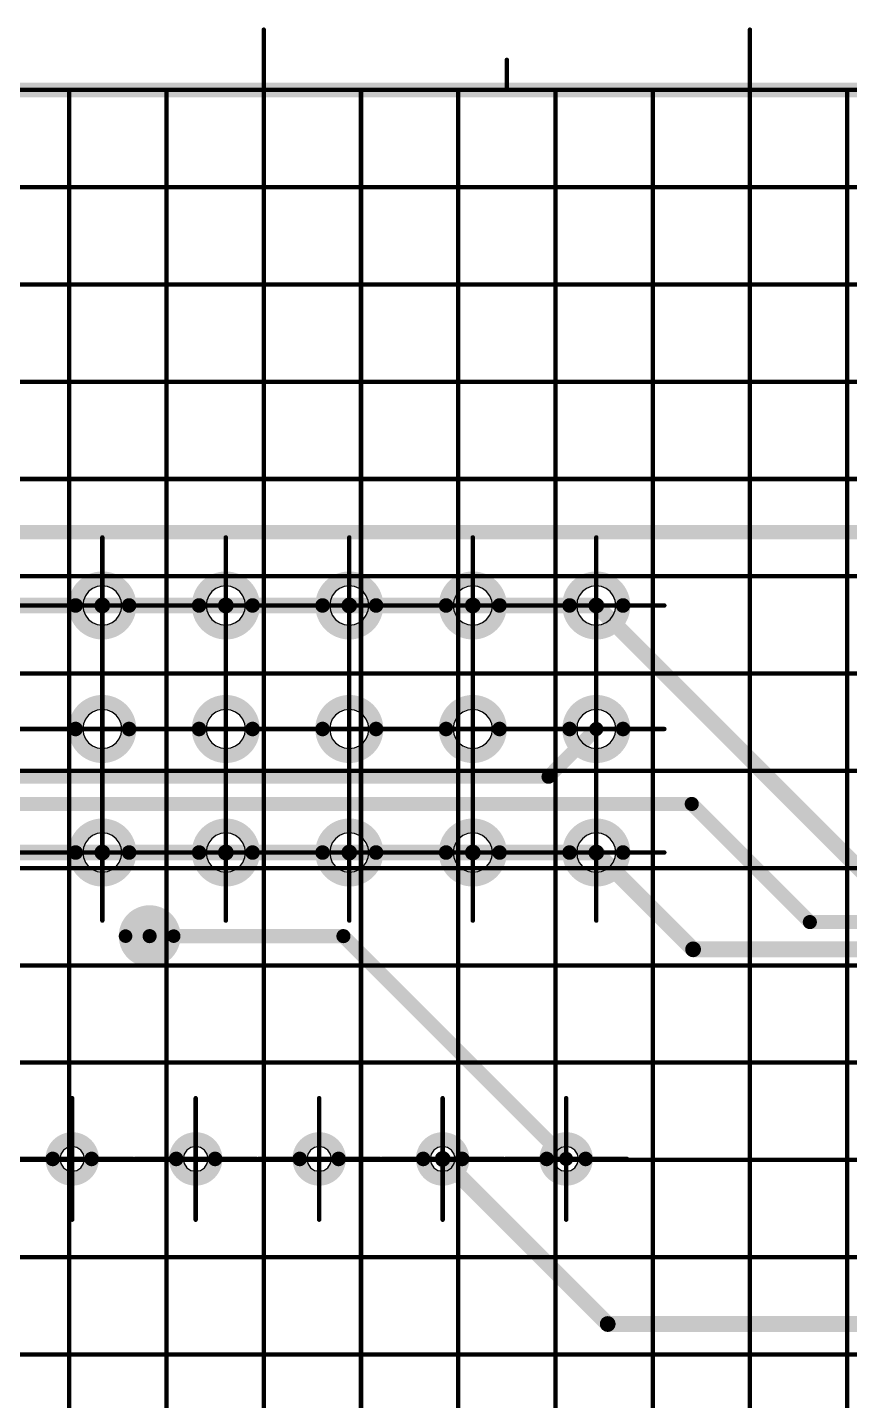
# Model space of a CAD drawing. Header units: millimetres. Extents: x 95 to 923, y 69 to 658.
# Drawn here: x 649.4 to 683.2, y 558.1 to 614.6 of the extents above; entities that cross this region are included whole.
import ezdxf

# ---------------------------------------------------------------- set-up
doc = ezdxf.new("R2010")
doc.units = ezdxf.units.MM
for name, color, linetype in [('Mechanical11', 56, 'Continuous'), ('Mechanical12', 56, 'Continuous'), ('Mechanical7', 56, 'Continuous'), ('Mechanical9', 56, 'Continuous')]:
    doc.layers.add(name, color=color, linetype=linetype)

msp = doc.modelspace()

# ---------------------------------------------------------------- linework, layer by layer
at = {"layer": 'Mechanical11', "color": 7}
for p, q in [((652.502, 590.822), (651.695, 590.822)), ((651.695, 590.822), (651.722, 590.613)), ((652.502, 590.822), (652.502, 590.015)), ((653.309, 590.822), (652.502, 590.822)), ((652.502, 590.015), (652.502, 590.822)), ((653.281, 590.613), (653.309, 590.822)), ((657.582, 590.822), (656.775, 590.822)), ((656.775, 590.822), (656.802, 590.613)), ((657.582, 590.822), (657.582, 590.015)), ((658.389, 590.822), (657.582, 590.822)), ((657.582, 590.015), (657.582, 590.822)), ((658.361, 590.613), (658.389, 590.822)), ((662.662, 590.822), (661.855, 590.822)), ((661.855, 590.822), (661.882, 590.613)), ((662.662, 590.822), (662.662, 590.015)), ((663.469, 590.822), (662.662, 590.822)), ((662.662, 590.015), (662.662, 590.822)), ((663.441, 590.613), (663.469, 590.822)), ((667.742, 590.822), (666.935, 590.822)), ((666.935, 590.822), (666.962, 590.613)), ((667.742, 590.822), (667.742, 590.015)), ((668.549, 590.822), (667.742, 590.822)), ((667.742, 590.015), (667.742, 590.822)), ((668.521, 590.613), (668.549, 590.822)), ((672.822, 590.822), (672.015, 590.822)), ((672.015, 590.822), (672.042, 590.613)), ((672.822, 590.822), (672.822, 590.015)), ((673.629, 590.822), (672.822, 590.822)), ((672.822, 590.015), (672.822, 590.822)), ((673.601, 590.613), (673.629, 590.822)), ((651.722, 590.613), (651.803, 590.418)), ((651.803, 590.418), (651.931, 590.251)), ((651.931, 590.251), (652.098, 590.123)), ((652.098, 590.123), (652.293, 590.042)), ((652.711, 590.042), (652.905, 590.123)), ((652.905, 590.123), (653.072, 590.251)), ((653.072, 590.251), (653.201, 590.418)), ((653.201, 590.418), (653.281, 590.613)), ((656.802, 590.613), (656.883, 590.418)), ((656.883, 590.418), (657.011, 590.251)), ((657.011, 590.251), (657.178, 590.123)), ((657.178, 590.123), (657.373, 590.042)), ((657.791, 590.042), (657.985, 590.123)), ((657.985, 590.123), (658.152, 590.251)), ((658.152, 590.251), (658.281, 590.418)), ((658.281, 590.418), (658.361, 590.613)), ((661.882, 590.613), (661.963, 590.418)), ((661.963, 590.418), (662.091, 590.251)), ((662.091, 590.251), (662.258, 590.123)), ((662.258, 590.123), (662.453, 590.042)), ((662.871, 590.042), (663.065, 590.123)), ((663.065, 590.123), (663.232, 590.251)), ((663.232, 590.251), (663.361, 590.418)), ((663.361, 590.418), (663.441, 590.613)), ((666.962, 590.613), (667.043, 590.418)), ((667.043, 590.418), (667.171, 590.251)), ((667.171, 590.251), (667.338, 590.123)), ((667.338, 590.123), (667.533, 590.042)), ((667.951, 590.042), (668.145, 590.123)), ((668.145, 590.123), (668.312, 590.251)), ((668.312, 590.251), (668.441, 590.418)), ((668.441, 590.418), (668.521, 590.613)), ((672.042, 590.613), (672.123, 590.418)), ((672.123, 590.418), (672.251, 590.251)), ((672.251, 590.251), (672.418, 590.123)), ((672.418, 590.123), (672.613, 590.042)), ((673.031, 590.042), (673.225, 590.123)), ((673.225, 590.123), (673.392, 590.251)), ((673.392, 590.251), (673.521, 590.418)), ((673.521, 590.418), (673.601, 590.613)), ((652.293, 590.042), (652.502, 590.015)), ((652.502, 590.015), (652.711, 590.042)), ((657.373, 590.042), (657.582, 590.015)), ((657.582, 590.015), (657.791, 590.042)), ((662.453, 590.042), (662.662, 590.015)), ((662.662, 590.015), (662.871, 590.042)), ((667.533, 590.042), (667.742, 590.015)), ((667.742, 590.015), (667.951, 590.042)), ((672.613, 590.042), (672.822, 590.015)), ((672.822, 590.015), (673.031, 590.042)), ((652.502, 585.742), (651.695, 585.742)), ((651.695, 585.742), (651.722, 585.533)), ((652.502, 585.742), (652.502, 584.935)), ((653.309, 585.742), (652.502, 585.742)), ((652.502, 584.935), (652.502, 585.742)), ((653.281, 585.533), (653.309, 585.742)), ((657.582, 585.742), (656.775, 585.742)), ((656.775, 585.742), (656.802, 585.533)), ((657.582, 585.742), (657.582, 584.935)), ((658.389, 585.742), (657.582, 585.742)), ((657.582, 584.935), (657.582, 585.742)), ((658.361, 585.533), (658.389, 585.742)), ((662.662, 585.742), (661.855, 585.742)), ((661.855, 585.742), (661.882, 585.533)), ((662.662, 585.742), (662.662, 584.935)), ((663.469, 585.742), (662.662, 585.742)), ((662.662, 584.935), (662.662, 585.742)), ((663.441, 585.533), (663.469, 585.742)), ((667.742, 585.742), (666.935, 585.742)), ((666.935, 585.742), (666.962, 585.533)), ((667.742, 585.742), (667.742, 584.935)), ((668.549, 585.742), (667.742, 585.742)), ((667.742, 584.935), (667.742, 585.742)), ((668.521, 585.533), (668.549, 585.742)), ((672.822, 585.742), (672.015, 585.742)), ((672.015, 585.742), (672.042, 585.533)), ((672.822, 585.742), (672.822, 584.935)), ((673.629, 585.742), (672.822, 585.742)), ((672.822, 584.935), (672.822, 585.742)), ((673.601, 585.533), (673.629, 585.742)), ((651.722, 585.533), (651.803, 585.338)), ((651.803, 585.338), (651.931, 585.171)), ((651.931, 585.171), (652.098, 585.043)), ((652.098, 585.043), (652.293, 584.962)), ((652.711, 584.962), (652.905, 585.043)), ((652.905, 585.043), (653.072, 585.171)), ((653.072, 585.171), (653.201, 585.338)), ((653.201, 585.338), (653.281, 585.533)), ((656.802, 585.533), (656.883, 585.338)), ((656.883, 585.338), (657.011, 585.171)), ((657.011, 585.171), (657.178, 585.043)), ((657.178, 585.043), (657.373, 584.962)), ((657.791, 584.962), (657.985, 585.043)), ((657.985, 585.043), (658.152, 585.171)), ((658.152, 585.171), (658.281, 585.338)), ((658.281, 585.338), (658.361, 585.533)), ((661.882, 585.533), (661.963, 585.338)), ((661.963, 585.338), (662.091, 585.171)), ((662.091, 585.171), (662.258, 585.043)), ((662.258, 585.043), (662.453, 584.962)), ((662.871, 584.962), (663.065, 585.043)), ((663.065, 585.043), (663.232, 585.171)), ((663.232, 585.171), (663.361, 585.338)), ((663.361, 585.338), (663.441, 585.533)), ((666.962, 585.533), (667.043, 585.338)), ((667.043, 585.338), (667.171, 585.171)), ((667.171, 585.171), (667.338, 585.043)), ((667.338, 585.043), (667.533, 584.962)), ((667.951, 584.962), (668.145, 585.043)), ((668.145, 585.043), (668.312, 585.171)), ((668.312, 585.171), (668.441, 585.338)), ((668.441, 585.338), (668.521, 585.533)), ((672.042, 585.533), (672.123, 585.338)), ((672.123, 585.338), (672.251, 585.171)), ((672.251, 585.171), (672.418, 585.043)), ((672.418, 585.043), (672.613, 584.962)), ((673.031, 584.962), (673.225, 585.043)), ((673.225, 585.043), (673.392, 585.171)), ((673.392, 585.171), (673.521, 585.338)), ((673.521, 585.338), (673.601, 585.533)), ((652.293, 584.962), (652.502, 584.935)), ((652.502, 584.935), (652.711, 584.962)), ((657.373, 584.962), (657.582, 584.935)), ((657.582, 584.935), (657.791, 584.962)), ((662.453, 584.962), (662.662, 584.935)), ((662.662, 584.935), (662.871, 584.962)), ((667.533, 584.962), (667.742, 584.935)), ((667.742, 584.935), (667.951, 584.962)), ((672.613, 584.962), (672.822, 584.935)), ((672.822, 584.935), (673.031, 584.962)), ((652.502, 580.662), (651.695, 580.662)), ((651.695, 580.662), (651.722, 580.453)), ((652.502, 580.662), (652.502, 579.855)), ((653.309, 580.662), (652.502, 580.662)), ((652.502, 579.855), (652.502, 580.662)), ((653.281, 580.453), (653.309, 580.662)), ((657.582, 580.662), (656.775, 580.662)), ((656.775, 580.662), (656.802, 580.453)), ((657.582, 580.662), (657.582, 579.855)), ((658.389, 580.662), (657.582, 580.662)), ((657.582, 579.855), (657.582, 580.662)), ((658.361, 580.453), (658.389, 580.662)), ((662.662, 580.662), (661.855, 580.662)), ((661.855, 580.662), (661.882, 580.453)), ((662.662, 580.662), (662.662, 579.855)), ((663.469, 580.662), (662.662, 580.662)), ((662.662, 579.855), (662.662, 580.662)), ((663.441, 580.453), (663.469, 580.662)), ((667.742, 580.662), (666.935, 580.662)), ((666.935, 580.662), (666.962, 580.453)), ((667.742, 580.662), (667.742, 579.855)), ((668.549, 580.662), (667.742, 580.662)), ((667.742, 579.855), (667.742, 580.662)), ((668.521, 580.453), (668.549, 580.662)), ((672.822, 580.662), (672.015, 580.662)), ((672.015, 580.662), (672.042, 580.453)), ((672.822, 580.662), (672.822, 579.855)), ((673.629, 580.662), (672.822, 580.662)), ((672.822, 579.855), (672.822, 580.662)), ((673.601, 580.453), (673.629, 580.662)), ((651.722, 580.453), (651.803, 580.258)), ((651.803, 580.258), (651.931, 580.091)), ((651.931, 580.091), (652.098, 579.963)), ((652.098, 579.963), (652.293, 579.882)), ((652.711, 579.882), (652.905, 579.963)), ((652.905, 579.963), (653.072, 580.091)), ((653.072, 580.091), (653.201, 580.258)), ((653.201, 580.258), (653.281, 580.453)), ((656.802, 580.453), (656.883, 580.258)), ((656.883, 580.258), (657.011, 580.091)), ((657.011, 580.091), (657.178, 579.963)), ((657.178, 579.963), (657.373, 579.882)), ((657.791, 579.882), (657.985, 579.963)), ((657.985, 579.963), (658.152, 580.091)), ((658.152, 580.091), (658.281, 580.258)), ((658.281, 580.258), (658.361, 580.453)), ((661.882, 580.453), (661.963, 580.258)), ((661.963, 580.258), (662.091, 580.091)), ((662.091, 580.091), (662.258, 579.963)), ((662.258, 579.963), (662.453, 579.882)), ((662.871, 579.882), (663.065, 579.963)), ((663.065, 579.963), (663.232, 580.091)), ((663.232, 580.091), (663.361, 580.258)), ((663.361, 580.258), (663.441, 580.453)), ((666.962, 580.453), (667.043, 580.258)), ((667.043, 580.258), (667.171, 580.091)), ((667.171, 580.091), (667.338, 579.963)), ((667.338, 579.963), (667.533, 579.882)), ((667.951, 579.882), (668.145, 579.963)), ((668.145, 579.963), (668.312, 580.091)), ((668.312, 580.091), (668.441, 580.258)), ((668.441, 580.258), (668.521, 580.453)), ((672.042, 580.453), (672.123, 580.258)), ((672.123, 580.258), (672.251, 580.091)), ((672.251, 580.091), (672.418, 579.963)), ((672.418, 579.963), (672.613, 579.882)), ((673.031, 579.882), (673.225, 579.963)), ((673.225, 579.963), (673.392, 580.091)), ((673.392, 580.091), (673.521, 580.258)), ((673.521, 580.258), (673.601, 580.453)), ((652.293, 579.882), (652.502, 579.855)), ((652.502, 579.855), (652.711, 579.882)), ((657.373, 579.882), (657.582, 579.855)), ((657.582, 579.855), (657.791, 579.882)), ((662.453, 579.882), (662.662, 579.855)), ((662.662, 579.855), (662.871, 579.882)), ((667.533, 579.882), (667.742, 579.855)), ((667.742, 579.855), (667.951, 579.882)), ((672.613, 579.882), (672.822, 579.855)), ((672.822, 579.855), (673.031, 579.882)), ((650.791, 568.257), (650.752, 568.062)), ((650.752, 568.062), (651.262, 568.062)), ((650.901, 568.422), (650.791, 568.257)), ((651.067, 568.533), (650.901, 568.422)), ((651.262, 568.572), (651.067, 568.533)), ((651.262, 568.062), (651.262, 568.572)), ((651.457, 568.533), (651.262, 568.572)), ((651.262, 568.572), (651.262, 568.062)), ((651.262, 568.062), (651.772, 568.062)), ((651.622, 568.422), (651.457, 568.533)), ((651.733, 568.257), (651.622, 568.422)), ((651.772, 568.062), (651.733, 568.257)), ((655.871, 568.257), (655.832, 568.062)), ((655.832, 568.062), (656.342, 568.062)), ((655.981, 568.422), (655.871, 568.257)), ((656.147, 568.533), (655.981, 568.422)), ((656.342, 568.572), (656.147, 568.533)), ((656.342, 568.062), (656.342, 568.572)), ((656.537, 568.533), (656.342, 568.572)), ((656.342, 568.572), (656.342, 568.062)), ((656.342, 568.062), (656.852, 568.062)), ((656.702, 568.422), (656.537, 568.533)), ((656.813, 568.257), (656.702, 568.422)), ((656.852, 568.062), (656.813, 568.257)), ((660.951, 568.257), (660.912, 568.062)), ((660.912, 568.062), (661.422, 568.062)), ((661.061, 568.422), (660.951, 568.257)), ((661.227, 568.533), (661.061, 568.422)), ((661.422, 568.572), (661.227, 568.533)), ((661.422, 568.062), (661.422, 568.572)), ((661.617, 568.533), (661.422, 568.572)), ((661.422, 568.572), (661.422, 568.062)), ((661.422, 568.062), (661.932, 568.062)), ((661.782, 568.422), (661.617, 568.533)), ((661.893, 568.257), (661.782, 568.422)), ((661.932, 568.062), (661.893, 568.257)), ((666.031, 568.257), (665.992, 568.062)), ((665.992, 568.062), (666.502, 568.062)), ((666.141, 568.422), (666.031, 568.257)), ((666.307, 568.533), (666.141, 568.422)), ((666.502, 568.572), (666.307, 568.533)), ((666.502, 568.062), (666.502, 568.572)), ((666.697, 568.533), (666.502, 568.572)), ((666.502, 568.572), (666.502, 568.062)), ((666.502, 568.062), (667.012, 568.062)), ((666.862, 568.422), (666.697, 568.533)), ((666.973, 568.257), (666.862, 568.422)), ((667.012, 568.062), (666.973, 568.257)), ((671.111, 568.257), (671.072, 568.062)), ((671.072, 568.062), (671.582, 568.062)), ((671.221, 568.422), (671.111, 568.257)), ((671.387, 568.533), (671.221, 568.422)), ((671.582, 568.572), (671.387, 568.533)), ((671.582, 568.062), (671.582, 568.572)), ((671.777, 568.533), (671.582, 568.572)), ((671.582, 568.572), (671.582, 568.062)), ((671.582, 568.062), (672.092, 568.062)), ((671.942, 568.422), (671.777, 568.533)), ((672.053, 568.257), (671.942, 568.422)), ((672.092, 568.062), (672.053, 568.257))]:
    msp.add_line(p, q, dxfattribs=at)
for points, const_width in [([(654.804, 577.224, 1), (654.092, 577.224, 1)], 0.711), ([(653.915, 577.224, 1), (654.27, 577.224, 1)], 0.356), ([(654.626, 577.224, 1), (654.981, 577.224, 1)], 0.356)]:
    msp.add_lwpolyline(points, format="xyb", close=True, dxfattribs=dict(at, const_width=const_width))
at = {"layer": 'Mechanical12', "color": 7}
for p, q in [((651.803, 591.225), (651.722, 591.031)), ((651.931, 591.392), (651.803, 591.225)), ((652.098, 591.521), (651.931, 591.392)), ((652.293, 591.601), (652.098, 591.521)), ((652.502, 591.629), (652.293, 591.601)), ((652.502, 590.822), (652.502, 591.629)), ((652.502, 591.629), (652.502, 590.822)), ((652.711, 591.601), (652.502, 591.629)), ((652.905, 591.521), (652.711, 591.601)), ((653.072, 591.392), (652.905, 591.521)), ((653.201, 591.225), (653.072, 591.392)), ((653.281, 591.031), (653.201, 591.225)), ((656.883, 591.225), (656.802, 591.031)), ((657.011, 591.392), (656.883, 591.225)), ((657.178, 591.521), (657.011, 591.392)), ((657.373, 591.601), (657.178, 591.521)), ((657.582, 591.629), (657.373, 591.601)), ((657.582, 590.822), (657.582, 591.629)), ((657.582, 591.629), (657.582, 590.822)), ((657.791, 591.601), (657.582, 591.629)), ((657.985, 591.521), (657.791, 591.601)), ((658.152, 591.392), (657.985, 591.521)), ((658.281, 591.225), (658.152, 591.392)), ((658.361, 591.031), (658.281, 591.225)), ((661.963, 591.225), (661.882, 591.031)), ((662.091, 591.392), (661.963, 591.225)), ((662.258, 591.521), (662.091, 591.392)), ((662.453, 591.601), (662.258, 591.521)), ((662.662, 591.629), (662.453, 591.601)), ((662.662, 590.822), (662.662, 591.629)), ((662.662, 591.629), (662.662, 590.822)), ((662.871, 591.601), (662.662, 591.629)), ((663.065, 591.521), (662.871, 591.601)), ((663.232, 591.392), (663.065, 591.521)), ((663.361, 591.225), (663.232, 591.392)), ((663.441, 591.031), (663.361, 591.225)), ((667.043, 591.225), (666.962, 591.031)), ((667.171, 591.392), (667.043, 591.225)), ((667.338, 591.521), (667.171, 591.392)), ((667.533, 591.601), (667.338, 591.521)), ((667.742, 591.629), (667.533, 591.601)), ((667.742, 590.822), (667.742, 591.629)), ((667.742, 591.629), (667.742, 590.822)), ((667.951, 591.601), (667.742, 591.629)), ((668.145, 591.521), (667.951, 591.601)), ((668.312, 591.392), (668.145, 591.521)), ((668.441, 591.225), (668.312, 591.392)), ((668.521, 591.031), (668.441, 591.225)), ((672.123, 591.225), (672.042, 591.031)), ((672.251, 591.392), (672.123, 591.225)), ((672.418, 591.521), (672.251, 591.392)), ((672.613, 591.601), (672.418, 591.521)), ((672.822, 591.629), (672.613, 591.601)), ((672.822, 590.822), (672.822, 591.629)), ((672.822, 591.629), (672.822, 590.822)), ((673.031, 591.601), (672.822, 591.629)), ((673.225, 591.521), (673.031, 591.601)), ((673.392, 591.392), (673.225, 591.521)), ((673.521, 591.225), (673.392, 591.392)), ((673.601, 591.031), (673.521, 591.225)), ((651.722, 591.031), (651.695, 590.822)), ((651.695, 590.822), (652.502, 590.822)), ((652.502, 590.822), (653.309, 590.822)), ((653.309, 590.822), (653.281, 591.031)), ((656.802, 591.031), (656.775, 590.822)), ((656.775, 590.822), (657.582, 590.822)), ((657.582, 590.822), (658.389, 590.822)), ((658.389, 590.822), (658.361, 591.031)), ((661.882, 591.031), (661.855, 590.822)), ((661.855, 590.822), (662.662, 590.822)), ((662.662, 590.822), (663.469, 590.822)), ((663.469, 590.822), (663.441, 591.031)), ((666.962, 591.031), (666.935, 590.822)), ((666.935, 590.822), (667.742, 590.822)), ((667.742, 590.822), (668.549, 590.822)), ((668.549, 590.822), (668.521, 591.031)), ((672.042, 591.031), (672.015, 590.822)), ((672.015, 590.822), (672.822, 590.822)), ((672.822, 590.822), (673.629, 590.822)), ((673.629, 590.822), (673.601, 591.031)), ((651.803, 586.145), (651.722, 585.951)), ((651.931, 586.312), (651.803, 586.145)), ((652.098, 586.441), (651.931, 586.312)), ((652.293, 586.521), (652.098, 586.441)), ((652.502, 586.549), (652.293, 586.521)), ((652.502, 585.742), (652.502, 586.549)), ((652.502, 586.549), (652.502, 585.742)), ((652.711, 586.521), (652.502, 586.549)), ((652.905, 586.441), (652.711, 586.521)), ((653.072, 586.312), (652.905, 586.441)), ((653.201, 586.145), (653.072, 586.312)), ((653.281, 585.951), (653.201, 586.145)), ((656.883, 586.145), (656.802, 585.951)), ((657.011, 586.312), (656.883, 586.145)), ((657.178, 586.441), (657.011, 586.312)), ((657.373, 586.521), (657.178, 586.441)), ((657.582, 586.549), (657.373, 586.521)), ((657.582, 585.742), (657.582, 586.549)), ((657.582, 586.549), (657.582, 585.742)), ((657.791, 586.521), (657.582, 586.549)), ((657.985, 586.441), (657.791, 586.521)), ((658.152, 586.312), (657.985, 586.441)), ((658.281, 586.145), (658.152, 586.312)), ((658.361, 585.951), (658.281, 586.145)), ((661.963, 586.145), (661.882, 585.951)), ((662.091, 586.312), (661.963, 586.145)), ((662.258, 586.441), (662.091, 586.312)), ((662.453, 586.521), (662.258, 586.441)), ((662.662, 586.549), (662.453, 586.521)), ((662.662, 585.742), (662.662, 586.549)), ((662.662, 586.549), (662.662, 585.742)), ((662.871, 586.521), (662.662, 586.549)), ((663.065, 586.441), (662.871, 586.521)), ((663.232, 586.312), (663.065, 586.441)), ((663.361, 586.145), (663.232, 586.312)), ((663.441, 585.951), (663.361, 586.145)), ((667.043, 586.145), (666.962, 585.951)), ((667.171, 586.312), (667.043, 586.145)), ((667.338, 586.441), (667.171, 586.312)), ((667.533, 586.521), (667.338, 586.441)), ((667.742, 586.549), (667.533, 586.521)), ((667.742, 585.742), (667.742, 586.549)), ((667.742, 586.549), (667.742, 585.742)), ((667.951, 586.521), (667.742, 586.549)), ((668.145, 586.441), (667.951, 586.521)), ((668.312, 586.312), (668.145, 586.441)), ((668.441, 586.145), (668.312, 586.312)), ((668.521, 585.951), (668.441, 586.145)), ((672.123, 586.145), (672.042, 585.951)), ((672.251, 586.312), (672.123, 586.145)), ((672.418, 586.441), (672.251, 586.312)), ((672.613, 586.521), (672.418, 586.441)), ((672.822, 586.549), (672.613, 586.521)), ((672.822, 585.742), (672.822, 586.549)), ((672.822, 586.549), (672.822, 585.742)), ((673.031, 586.521), (672.822, 586.549)), ((673.225, 586.441), (673.031, 586.521)), ((673.392, 586.312), (673.225, 586.441)), ((673.521, 586.145), (673.392, 586.312)), ((673.601, 585.951), (673.521, 586.145)), ((651.722, 585.951), (651.695, 585.742)), ((651.695, 585.742), (652.502, 585.742)), ((652.502, 585.742), (653.309, 585.742)), ((653.309, 585.742), (653.281, 585.951)), ((656.802, 585.951), (656.775, 585.742)), ((656.775, 585.742), (657.582, 585.742)), ((657.582, 585.742), (658.389, 585.742)), ((658.389, 585.742), (658.361, 585.951)), ((661.882, 585.951), (661.855, 585.742)), ((661.855, 585.742), (662.662, 585.742)), ((662.662, 585.742), (663.469, 585.742)), ((663.469, 585.742), (663.441, 585.951)), ((666.962, 585.951), (666.935, 585.742)), ((666.935, 585.742), (667.742, 585.742)), ((667.742, 585.742), (668.549, 585.742)), ((668.549, 585.742), (668.521, 585.951)), ((672.042, 585.951), (672.015, 585.742)), ((672.015, 585.742), (672.822, 585.742)), ((672.822, 585.742), (673.629, 585.742)), ((673.629, 585.742), (673.601, 585.951)), ((651.803, 581.065), (651.722, 580.871)), ((651.931, 581.232), (651.803, 581.065)), ((652.098, 581.361), (651.931, 581.232)), ((652.293, 581.441), (652.098, 581.361)), ((652.502, 581.469), (652.293, 581.441)), ((652.502, 580.662), (652.502, 581.469)), ((652.502, 581.469), (652.502, 580.662)), ((652.711, 581.441), (652.502, 581.469)), ((652.905, 581.361), (652.711, 581.441)), ((653.072, 581.232), (652.905, 581.361)), ((653.201, 581.065), (653.072, 581.232)), ((653.281, 580.871), (653.201, 581.065)), ((656.883, 581.065), (656.802, 580.871)), ((657.011, 581.232), (656.883, 581.065)), ((657.178, 581.361), (657.011, 581.232)), ((657.373, 581.441), (657.178, 581.361)), ((657.582, 581.469), (657.373, 581.441)), ((657.582, 580.662), (657.582, 581.469)), ((657.582, 581.469), (657.582, 580.662)), ((657.791, 581.441), (657.582, 581.469)), ((657.985, 581.361), (657.791, 581.441)), ((658.152, 581.232), (657.985, 581.361)), ((658.281, 581.065), (658.152, 581.232)), ((658.361, 580.871), (658.281, 581.065)), ((661.963, 581.065), (661.882, 580.871)), ((662.091, 581.232), (661.963, 581.065)), ((662.258, 581.361), (662.091, 581.232)), ((662.453, 581.441), (662.258, 581.361)), ((662.662, 581.469), (662.453, 581.441)), ((662.662, 580.662), (662.662, 581.469)), ((662.662, 581.469), (662.662, 580.662)), ((662.871, 581.441), (662.662, 581.469)), ((663.065, 581.361), (662.871, 581.441)), ((663.232, 581.232), (663.065, 581.361)), ((663.361, 581.065), (663.232, 581.232)), ((663.441, 580.871), (663.361, 581.065)), ((667.043, 581.065), (666.962, 580.871)), ((667.171, 581.232), (667.043, 581.065)), ((667.338, 581.361), (667.171, 581.232)), ((667.533, 581.441), (667.338, 581.361)), ((667.742, 581.469), (667.533, 581.441)), ((667.742, 580.662), (667.742, 581.469)), ((667.742, 581.469), (667.742, 580.662)), ((667.951, 581.441), (667.742, 581.469)), ((668.145, 581.361), (667.951, 581.441)), ((668.312, 581.232), (668.145, 581.361)), ((668.441, 581.065), (668.312, 581.232)), ((668.521, 580.871), (668.441, 581.065)), ((672.123, 581.065), (672.042, 580.871)), ((672.251, 581.232), (672.123, 581.065)), ((672.418, 581.361), (672.251, 581.232)), ((672.613, 581.441), (672.418, 581.361)), ((672.822, 581.469), (672.613, 581.441)), ((672.822, 580.662), (672.822, 581.469)), ((672.822, 581.469), (672.822, 580.662)), ((673.031, 581.441), (672.822, 581.469)), ((673.225, 581.361), (673.031, 581.441)), ((673.392, 581.232), (673.225, 581.361)), ((673.521, 581.065), (673.392, 581.232)), ((673.601, 580.871), (673.521, 581.065)), ((651.722, 580.871), (651.695, 580.662)), ((651.695, 580.662), (652.502, 580.662)), ((652.502, 580.662), (653.309, 580.662)), ((653.309, 580.662), (653.281, 580.871)), ((656.802, 580.871), (656.775, 580.662)), ((656.775, 580.662), (657.582, 580.662)), ((657.582, 580.662), (658.389, 580.662)), ((658.389, 580.662), (658.361, 580.871)), ((661.882, 580.871), (661.855, 580.662)), ((661.855, 580.662), (662.662, 580.662)), ((662.662, 580.662), (663.469, 580.662)), ((663.469, 580.662), (663.441, 580.871)), ((666.962, 580.871), (666.935, 580.662)), ((666.935, 580.662), (667.742, 580.662)), ((667.742, 580.662), (668.549, 580.662)), ((668.549, 580.662), (668.521, 580.871)), ((672.042, 580.871), (672.015, 580.662)), ((672.015, 580.662), (672.822, 580.662)), ((672.822, 580.662), (673.629, 580.662)), ((673.629, 580.662), (673.601, 580.871)), ((651.262, 568.062), (650.752, 568.062)), ((650.752, 568.062), (650.791, 567.867)), ((651.772, 568.062), (651.262, 568.062)), ((651.262, 568.062), (651.262, 567.552)), ((651.262, 567.552), (651.262, 568.062)), ((651.733, 567.867), (651.772, 568.062)), ((656.342, 568.062), (655.832, 568.062)), ((655.832, 568.062), (655.871, 567.867)), ((656.852, 568.062), (656.342, 568.062)), ((656.342, 568.062), (656.342, 567.552)), ((656.342, 567.552), (656.342, 568.062)), ((656.813, 567.867), (656.852, 568.062)), ((661.422, 568.062), (660.912, 568.062)), ((660.912, 568.062), (660.951, 567.867)), ((661.932, 568.062), (661.422, 568.062)), ((661.422, 568.062), (661.422, 567.552)), ((661.422, 567.552), (661.422, 568.062)), ((661.893, 567.867), (661.932, 568.062)), ((666.502, 568.062), (665.992, 568.062)), ((665.992, 568.062), (666.031, 567.867)), ((667.012, 568.062), (666.502, 568.062)), ((666.502, 568.062), (666.502, 567.552)), ((666.502, 567.552), (666.502, 568.062)), ((666.973, 567.867), (667.012, 568.062)), ((671.582, 568.062), (671.072, 568.062)), ((671.072, 568.062), (671.111, 567.867)), ((672.092, 568.062), (671.582, 568.062)), ((671.582, 568.062), (671.582, 567.552)), ((671.582, 567.552), (671.582, 568.062)), ((672.053, 567.867), (672.092, 568.062)), ((650.791, 567.867), (650.901, 567.701)), ((650.901, 567.701), (651.067, 567.591)), ((651.067, 567.591), (651.262, 567.552)), ((651.262, 567.552), (651.457, 567.591)), ((651.457, 567.591), (651.622, 567.701)), ((651.622, 567.701), (651.733, 567.867)), ((655.871, 567.867), (655.981, 567.701)), ((655.981, 567.701), (656.147, 567.591)), ((656.147, 567.591), (656.342, 567.552)), ((656.342, 567.552), (656.537, 567.591)), ((656.537, 567.591), (656.702, 567.701)), ((656.702, 567.701), (656.813, 567.867)), ((660.951, 567.867), (661.061, 567.701)), ((661.061, 567.701), (661.227, 567.591)), ((661.227, 567.591), (661.422, 567.552)), ((661.422, 567.552), (661.617, 567.591)), ((661.617, 567.591), (661.782, 567.701)), ((661.782, 567.701), (661.893, 567.867)), ((666.031, 567.867), (666.141, 567.701)), ((666.141, 567.701), (666.307, 567.591)), ((666.307, 567.591), (666.502, 567.552)), ((666.502, 567.552), (666.697, 567.591)), ((666.697, 567.591), (666.862, 567.701)), ((666.862, 567.701), (666.973, 567.867)), ((671.111, 567.867), (671.221, 567.701)), ((671.221, 567.701), (671.387, 567.591)), ((671.387, 567.591), (671.582, 567.552)), ((671.582, 567.552), (671.777, 567.591)), ((671.777, 567.591), (671.942, 567.701)), ((671.942, 567.701), (672.053, 567.867))]:
    msp.add_line(p, q, dxfattribs=at)
for points, const_width in [([(619.142, 612.022), (861.342, 612.022)], 0.6), ([(619.142, 612.022), (861.342, 612.022)], 0.6), ([(636.82, 593.835), (685.328, 593.835)], 0.58), ([(647.422, 590.822), (652.502, 590.822)], 0.646), ([(652.502, 590.822), (657.582, 590.822)], 0.646), ([(657.582, 590.822), (662.662, 590.822)], 0.646), ([(662.662, 590.822), (667.742, 590.822)], 0.646), ([(667.742, 590.822), (672.822, 590.822)], 0.646), ([(672.822, 590.822), (683.902, 579.742)], 0.646), ([(670.857, 583.777), (672.822, 585.742)], 0.58), ([(636.312, 583.777), (670.857, 583.777)], 0.58), ([(632.96, 582.659), (676.749, 582.659)], 0.58), ([(676.749, 582.659), (681.607, 577.802)], 0.58), ([(647.422, 580.662), (652.502, 580.662)], 0.646), ([(652.502, 580.662), (657.582, 580.662)], 0.646), ([(657.582, 580.662), (662.662, 580.662)], 0.646), ([(662.662, 580.662), (667.742, 580.662)], 0.646), ([(667.742, 580.662), (672.822, 580.662)], 0.646), ([(672.822, 580.662), (676.803, 576.681)], 0.646), ([(681.607, 577.802), (695.107, 577.802)], 0.58), ([(654.448, 577.224), (662.42, 577.224)], 0.58), ([(662.42, 577.224), (671.582, 568.062)], 0.58), ([(676.803, 576.681), (696.358, 576.681)], 0.646), ([(666.502, 568.062), (673.291, 561.273)], 0.646), ([(673.291, 561.273), (683.571, 561.273)], 0.646)]:
    msp.add_lwpolyline(points, dxfattribs=dict(at, const_width=const_width))
for points, const_width in [([(653.602, 590.822, 1), (651.402, 590.822, 1)], 0.6), ([(658.682, 590.822, 1), (656.482, 590.822, 1)], 0.6), ([(663.762, 590.822, 1), (661.562, 590.822, 1)], 0.6), ([(668.842, 590.822, 1), (666.642, 590.822, 1)], 0.6), ([(673.922, 590.822, 1), (671.722, 590.822, 1)], 0.6), ([(651.252, 590.822, 1), (651.552, 590.822, 1)], 0.3), ([(652.34, 590.822, 1), (652.663, 590.822, 1)], 0.323), ([(652.34, 590.822, 1), (652.663, 590.822, 1)], 0.323), ([(653.452, 590.822, 1), (653.752, 590.822, 1)], 0.3), ([(656.332, 590.822, 1), (656.632, 590.822, 1)], 0.3), ([(657.42, 590.822, 1), (657.743, 590.822, 1)], 0.323), ([(657.42, 590.822, 1), (657.743, 590.822, 1)], 0.323), ([(658.532, 590.822, 1), (658.832, 590.822, 1)], 0.3), ([(661.412, 590.822, 1), (661.712, 590.822, 1)], 0.3), ([(662.5, 590.822, 1), (662.823, 590.822, 1)], 0.323), ([(662.5, 590.822, 1), (662.823, 590.822, 1)], 0.323), ([(663.612, 590.822, 1), (663.912, 590.822, 1)], 0.3), ([(666.492, 590.822, 1), (666.792, 590.822, 1)], 0.3), ([(667.58, 590.822, 1), (667.903, 590.822, 1)], 0.323), ([(667.58, 590.822, 1), (667.903, 590.822, 1)], 0.323), ([(668.692, 590.822, 1), (668.992, 590.822, 1)], 0.3), ([(671.572, 590.822, 1), (671.872, 590.822, 1)], 0.3), ([(672.66, 590.822, 1), (672.983, 590.822, 1)], 0.323), ([(672.66, 590.822, 1), (672.983, 590.822, 1)], 0.323), ([(673.772, 590.822, 1), (674.072, 590.822, 1)], 0.3), ([(653.602, 585.742, 1), (651.402, 585.742, 1)], 0.6), ([(658.682, 585.742, 1), (656.482, 585.742, 1)], 0.6), ([(663.762, 585.742, 1), (661.562, 585.742, 1)], 0.6), ([(668.842, 585.742, 1), (666.642, 585.742, 1)], 0.6), ([(673.922, 585.742, 1), (671.722, 585.742, 1)], 0.6), ([(651.252, 585.742, 1), (651.552, 585.742, 1)], 0.3), ([(653.452, 585.742, 1), (653.752, 585.742, 1)], 0.3), ([(656.332, 585.742, 1), (656.632, 585.742, 1)], 0.3), ([(658.532, 585.742, 1), (658.832, 585.742, 1)], 0.3), ([(661.412, 585.742, 1), (661.712, 585.742, 1)], 0.3), ([(663.612, 585.742, 1), (663.912, 585.742, 1)], 0.3), ([(666.492, 585.742, 1), (666.792, 585.742, 1)], 0.3), ([(668.692, 585.742, 1), (668.992, 585.742, 1)], 0.3), ([(671.572, 585.742, 1), (671.872, 585.742, 1)], 0.3), ([(672.677, 585.742, 1), (672.967, 585.742, 1)], 0.29), ([(673.772, 585.742, 1), (674.072, 585.742, 1)], 0.3), ([(670.712, 583.777, 1), (671.002, 583.777, 1)], 0.29), ([(670.712, 583.777, 1), (671.002, 583.777, 1)], 0.29), ([(676.604, 582.659, 1), (676.894, 582.659, 1)], 0.29), ([(676.604, 582.659, 1), (676.894, 582.659, 1)], 0.29), ([(653.602, 580.662, 1), (651.402, 580.662, 1)], 0.6), ([(658.682, 580.662, 1), (656.482, 580.662, 1)], 0.6), ([(663.762, 580.662, 1), (661.562, 580.662, 1)], 0.6), ([(668.842, 580.662, 1), (666.642, 580.662, 1)], 0.6), ([(673.922, 580.662, 1), (671.722, 580.662, 1)], 0.6), ([(651.252, 580.662, 1), (651.552, 580.662, 1)], 0.3), ([(652.34, 580.662, 1), (652.663, 580.662, 1)], 0.323), ([(652.34, 580.662, 1), (652.663, 580.662, 1)], 0.323), ([(653.452, 580.662, 1), (653.752, 580.662, 1)], 0.3), ([(656.332, 580.662, 1), (656.632, 580.662, 1)], 0.3), ([(657.42, 580.662, 1), (657.743, 580.662, 1)], 0.323), ([(657.42, 580.662, 1), (657.743, 580.662, 1)], 0.323), ([(658.532, 580.662, 1), (658.832, 580.662, 1)], 0.3), ([(661.412, 580.662, 1), (661.712, 580.662, 1)], 0.3), ([(662.5, 580.662, 1), (662.823, 580.662, 1)], 0.323), ([(662.5, 580.662, 1), (662.823, 580.662, 1)], 0.323), ([(663.612, 580.662, 1), (663.912, 580.662, 1)], 0.3), ([(666.492, 580.662, 1), (666.792, 580.662, 1)], 0.3), ([(667.58, 580.662, 1), (667.903, 580.662, 1)], 0.323), ([(667.58, 580.662, 1), (667.903, 580.662, 1)], 0.323), ([(668.692, 580.662, 1), (668.992, 580.662, 1)], 0.3), ([(671.572, 580.662, 1), (671.872, 580.662, 1)], 0.3), ([(672.66, 580.662, 1), (672.983, 580.662, 1)], 0.323), ([(672.66, 580.662, 1), (672.983, 580.662, 1)], 0.323), ([(673.772, 580.662, 1), (674.072, 580.662, 1)], 0.3), ([(655.439, 577.224, 1), (653.457, 577.224, 1)], 0.559), ([(681.462, 577.802, 1), (681.752, 577.802, 1)], 0.29), ([(681.462, 577.802, 1), (681.752, 577.802, 1)], 0.29), ([(653.318, 577.224, 1), (653.597, 577.224, 1)], 0.279), ([(654.303, 577.224, 1), (654.593, 577.224, 1)], 0.29), ([(655.299, 577.224, 1), (655.578, 577.224, 1)], 0.279), ([(662.275, 577.224, 1), (662.565, 577.224, 1)], 0.29), ([(662.275, 577.224, 1), (662.565, 577.224, 1)], 0.29), ([(676.642, 576.681, 1), (676.965, 576.681, 1)], 0.323), ([(676.642, 576.681, 1), (676.965, 576.681, 1)], 0.323), ([(652.062, 568.062, 1), (650.462, 568.062, 1)], 0.6), ([(657.142, 568.062, 1), (655.542, 568.062, 1)], 0.6), ([(662.222, 568.062, 1), (660.622, 568.062, 1)], 0.6), ([(667.302, 568.062, 1), (665.702, 568.062, 1)], 0.6), ([(672.382, 568.062, 1), (670.782, 568.062, 1)], 0.6), ([(650.312, 568.062, 1), (650.612, 568.062, 1)], 0.3), ([(651.912, 568.062, 1), (652.212, 568.062, 1)], 0.3), ([(655.392, 568.062, 1), (655.692, 568.062, 1)], 0.3), ([(656.992, 568.062, 1), (657.292, 568.062, 1)], 0.3), ([(660.472, 568.062, 1), (660.772, 568.062, 1)], 0.3), ([(662.072, 568.062, 1), (662.372, 568.062, 1)], 0.3), ([(665.552, 568.062, 1), (665.852, 568.062, 1)], 0.3), ([(666.34, 568.062, 1), (666.663, 568.062, 1)], 0.323), ([(667.152, 568.062, 1), (667.452, 568.062, 1)], 0.3), ([(670.632, 568.062, 1), (670.932, 568.062, 1)], 0.3), ([(671.437, 568.062, 1), (671.727, 568.062, 1)], 0.29), ([(672.232, 568.062, 1), (672.532, 568.062, 1)], 0.3), ([(673.13, 561.273, 1), (673.453, 561.273, 1)], 0.323), ([(673.13, 561.273, 1), (673.453, 561.273, 1)], 0.323)]:
    msp.add_lwpolyline(points, format="xyb", close=True, dxfattribs=dict(at, const_width=const_width))
at = {"layer": 'Mechanical7', "color": 7, "const_width": 0.18}
for points in [[(652.502, 588.022), (652.502, 593.622)], [(657.582, 588.022), (657.582, 593.622)], [(662.662, 588.022), (662.662, 593.622)], [(667.742, 588.022), (667.742, 593.622)], [(672.822, 588.022), (672.822, 593.622)], [(644.622, 590.822), (650.222, 590.822)], [(649.702, 590.822), (655.302, 590.822)], [(654.782, 590.822), (660.382, 590.822)], [(659.862, 590.822), (665.462, 590.822)], [(664.942, 590.822), (670.542, 590.822)], [(670.022, 590.822), (675.622, 590.822)], [(652.502, 582.942), (652.502, 588.542)], [(657.582, 582.942), (657.582, 588.542)], [(662.662, 582.942), (662.662, 588.542)], [(667.742, 582.942), (667.742, 588.542)], [(672.822, 582.942), (672.822, 588.542)], [(644.622, 585.742), (650.222, 585.742)], [(649.702, 585.742), (655.302, 585.742)], [(654.782, 585.742), (660.382, 585.742)], [(659.862, 585.742), (665.462, 585.742)], [(664.942, 585.742), (670.542, 585.742)], [(670.022, 585.742), (675.622, 585.742)], [(652.502, 577.862), (652.502, 583.462)], [(657.582, 577.862), (657.582, 583.462)], [(662.662, 577.862), (662.662, 583.462)], [(667.742, 577.862), (667.742, 583.462)], [(672.822, 577.862), (672.822, 583.462)], [(644.622, 580.662), (650.222, 580.662)], [(649.702, 580.662), (655.302, 580.662)], [(654.782, 580.662), (660.382, 580.662)], [(659.862, 580.662), (665.462, 580.662)], [(664.942, 580.662), (670.542, 580.662)], [(670.022, 580.662), (675.622, 580.662)], [(651.262, 565.562), (651.262, 570.562)], [(656.342, 565.562), (656.342, 570.562)], [(661.422, 565.562), (661.422, 570.562)], [(666.502, 565.562), (666.502, 570.562)], [(671.582, 565.562), (671.582, 570.562)], [(648.762, 568.062), (653.762, 568.062)], [(653.842, 568.062), (658.842, 568.062)], [(658.922, 568.062), (663.922, 568.062)], [(664.002, 568.062), (669.002, 568.062)], [(669.082, 568.062), (674.082, 568.062)]]:
    msp.add_lwpolyline(points, dxfattribs=at)
at = {"layer": 'Mechanical7', "color": 7, "const_width": 0.09}
for points in [[(652.457, 593.622, 1), (652.547, 593.622, 1)], [(657.537, 593.622, 1), (657.627, 593.622, 1)], [(662.617, 593.622, 1), (662.707, 593.622, 1)], [(667.697, 593.622, 1), (667.787, 593.622, 1)], [(672.777, 593.622, 1), (672.867, 593.622, 1)], [(649.657, 590.822, 1), (649.747, 590.822, 1)], [(650.177, 590.822, 1), (650.267, 590.822, 1)], [(654.737, 590.822, 1), (654.827, 590.822, 1)], [(655.257, 590.822, 1), (655.347, 590.822, 1)], [(659.817, 590.822, 1), (659.907, 590.822, 1)], [(660.337, 590.822, 1), (660.427, 590.822, 1)], [(664.897, 590.822, 1), (664.987, 590.822, 1)], [(665.417, 590.822, 1), (665.507, 590.822, 1)], [(669.977, 590.822, 1), (670.067, 590.822, 1)], [(670.497, 590.822, 1), (670.587, 590.822, 1)], [(675.577, 590.822, 1), (675.667, 590.822, 1)], [(652.457, 588.542, 1), (652.547, 588.542, 1)], [(657.537, 588.542, 1), (657.627, 588.542, 1)], [(662.617, 588.542, 1), (662.707, 588.542, 1)], [(667.697, 588.542, 1), (667.787, 588.542, 1)], [(672.777, 588.542, 1), (672.867, 588.542, 1)], [(652.457, 588.022, 1), (652.547, 588.022, 1)], [(657.537, 588.022, 1), (657.627, 588.022, 1)], [(662.617, 588.022, 1), (662.707, 588.022, 1)], [(667.697, 588.022, 1), (667.787, 588.022, 1)], [(672.777, 588.022, 1), (672.867, 588.022, 1)], [(649.657, 585.742, 1), (649.747, 585.742, 1)], [(650.177, 585.742, 1), (650.267, 585.742, 1)], [(654.737, 585.742, 1), (654.827, 585.742, 1)], [(655.257, 585.742, 1), (655.347, 585.742, 1)], [(659.817, 585.742, 1), (659.907, 585.742, 1)], [(660.337, 585.742, 1), (660.427, 585.742, 1)], [(664.897, 585.742, 1), (664.987, 585.742, 1)], [(665.417, 585.742, 1), (665.507, 585.742, 1)], [(669.977, 585.742, 1), (670.067, 585.742, 1)], [(670.497, 585.742, 1), (670.587, 585.742, 1)], [(675.577, 585.742, 1), (675.667, 585.742, 1)], [(652.457, 583.462, 1), (652.547, 583.462, 1)], [(657.537, 583.462, 1), (657.627, 583.462, 1)], [(662.617, 583.462, 1), (662.707, 583.462, 1)], [(667.697, 583.462, 1), (667.787, 583.462, 1)], [(672.777, 583.462, 1), (672.867, 583.462, 1)], [(652.457, 582.942, 1), (652.547, 582.942, 1)], [(657.537, 582.942, 1), (657.627, 582.942, 1)], [(662.617, 582.942, 1), (662.707, 582.942, 1)], [(667.697, 582.942, 1), (667.787, 582.942, 1)], [(672.777, 582.942, 1), (672.867, 582.942, 1)], [(649.657, 580.662, 1), (649.747, 580.662, 1)], [(650.177, 580.662, 1), (650.267, 580.662, 1)], [(654.737, 580.662, 1), (654.827, 580.662, 1)], [(655.257, 580.662, 1), (655.347, 580.662, 1)], [(659.817, 580.662, 1), (659.907, 580.662, 1)], [(660.337, 580.662, 1), (660.427, 580.662, 1)], [(664.897, 580.662, 1), (664.987, 580.662, 1)], [(665.417, 580.662, 1), (665.507, 580.662, 1)], [(669.977, 580.662, 1), (670.067, 580.662, 1)], [(670.497, 580.662, 1), (670.587, 580.662, 1)], [(675.577, 580.662, 1), (675.667, 580.662, 1)], [(652.457, 577.862, 1), (652.547, 577.862, 1)], [(657.537, 577.862, 1), (657.627, 577.862, 1)], [(662.617, 577.862, 1), (662.707, 577.862, 1)], [(667.697, 577.862, 1), (667.787, 577.862, 1)], [(672.777, 577.862, 1), (672.867, 577.862, 1)], [(651.217, 570.562, 1), (651.307, 570.562, 1)], [(656.297, 570.562, 1), (656.387, 570.562, 1)], [(661.377, 570.562, 1), (661.467, 570.562, 1)], [(666.457, 570.562, 1), (666.547, 570.562, 1)], [(671.537, 570.562, 1), (671.627, 570.562, 1)], [(653.717, 568.062, 1), (653.807, 568.062, 1)], [(653.797, 568.062, 1), (653.887, 568.062, 1)], [(658.797, 568.062, 1), (658.887, 568.062, 1)], [(658.877, 568.062, 1), (658.967, 568.062, 1)], [(663.877, 568.062, 1), (663.967, 568.062, 1)], [(663.957, 568.062, 1), (664.047, 568.062, 1)], [(668.957, 568.062, 1), (669.047, 568.062, 1)], [(669.037, 568.062, 1), (669.127, 568.062, 1)], [(674.037, 568.062, 1), (674.127, 568.062, 1)], [(651.217, 565.562, 1), (651.307, 565.562, 1)], [(656.297, 565.562, 1), (656.387, 565.562, 1)], [(661.377, 565.562, 1), (661.467, 565.562, 1)], [(666.457, 565.562, 1), (666.547, 565.562, 1)], [(671.537, 565.562, 1), (671.627, 565.562, 1)]]:
    msp.add_lwpolyline(points, format="xyb", close=True, dxfattribs=at)
at = {"layer": 'Mechanical9', "color": 7, "const_width": 0.18}
for points in [[(659.142, 612.022), (659.142, 614.502)], [(679.142, 612.022), (679.142, 614.502)], [(659.142, 612.022), (659.142, 613.262)], [(669.142, 612.022), (669.142, 613.262)], [(679.142, 612.022), (679.142, 613.262)], [(619.142, 612.022), (861.342, 612.022)], [(651.142, 250.822), (651.142, 612.022)], [(655.142, 250.822), (655.142, 612.022)], [(659.142, 250.822), (659.142, 612.022)], [(663.142, 250.822), (663.142, 612.022)], [(667.142, 250.822), (667.142, 612.022)], [(671.142, 250.822), (671.142, 612.022)], [(675.142, 250.822), (675.142, 612.022)], [(679.142, 250.822), (679.142, 612.022)], [(683.142, 250.822), (683.142, 612.022)], [(619.142, 608.022), (861.342, 608.022)], [(619.142, 604.022), (861.342, 604.022)], [(619.142, 600.022), (861.342, 600.022)], [(619.142, 596.022), (861.342, 596.022)], [(619.142, 592.022), (861.342, 592.022)], [(619.142, 588.022), (861.342, 588.022)], [(619.142, 584.022), (861.342, 584.022)], [(619.142, 580.022), (861.342, 580.022)], [(619.142, 576.022), (861.342, 576.022)], [(619.142, 572.022), (861.342, 572.022)], [(619.142, 568.022), (861.342, 568.022)], [(619.142, 564.022), (861.342, 564.022)], [(619.142, 560.022), (861.342, 560.022)]]:
    msp.add_lwpolyline(points, dxfattribs=at)
at = {"layer": 'Mechanical9', "color": 7, "const_width": 0.09}
for points in [[(659.097, 614.502, 1), (659.187, 614.502, 1)], [(679.097, 614.502, 1), (679.187, 614.502, 1)], [(659.097, 613.262, 1), (659.187, 613.262, 1)], [(669.097, 613.262, 1), (669.187, 613.262, 1)], [(679.097, 613.262, 1), (679.187, 613.262, 1)], [(651.097, 612.022, 1), (651.187, 612.022, 1)], [(655.097, 612.022, 1), (655.187, 612.022, 1)], [(659.097, 612.022, 1), (659.187, 612.022, 1)], [(659.097, 612.022, 1), (659.187, 612.022, 1)], [(659.097, 612.022, 1), (659.187, 612.022, 1)], [(663.097, 612.022, 1), (663.187, 612.022, 1)], [(667.097, 612.022, 1), (667.187, 612.022, 1)], [(669.097, 612.022, 1), (669.187, 612.022, 1)], [(671.097, 612.022, 1), (671.187, 612.022, 1)], [(675.097, 612.022, 1), (675.187, 612.022, 1)], [(679.097, 612.022, 1), (679.187, 612.022, 1)], [(679.097, 612.022, 1), (679.187, 612.022, 1)], [(679.097, 612.022, 1), (679.187, 612.022, 1)], [(683.097, 612.022, 1), (683.187, 612.022, 1)]]:
    msp.add_lwpolyline(points, format="xyb", close=True, dxfattribs=at)

doc.saveas('drawing.dxf')
